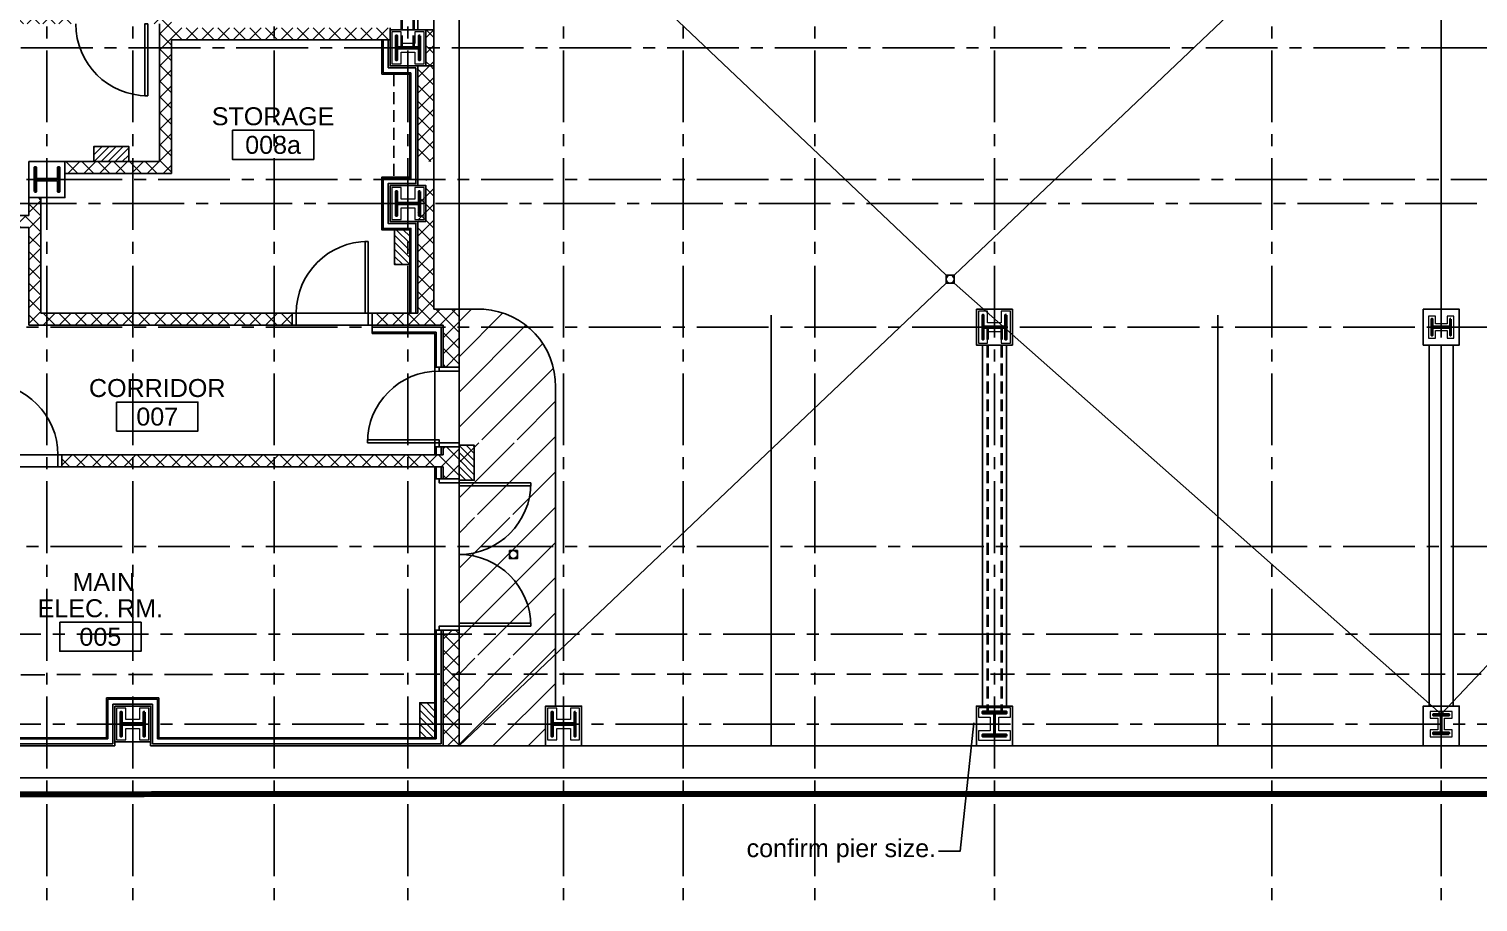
# Model space of a CAD drawing. Header units: inches. Extents: x -19 to 4048, y 0 to 3185.
# Drawn here: x 636 to 1362, y 755 to 1193 of the extents above; entities that cross this region are included whole.
import ezdxf
from ezdxf.enums import TextEntityAlignment as Align

# ---------------------------------------------------------------- set-up
doc = ezdxf.new("R2010")
doc.units = ezdxf.units.IN
doc.header["$LTSCALE"] = 48
doc.header["$MEASUREMENT"] = 0
for name, pattern in [('CENTER2', [1.125, 0.75, -0.125, 0.125, -0.125]), ('HIDDEN', [0.375, 0.25, -0.125]), ('HIDDEN2', [0.1875, 0.125, -0.0625]), ('PHANTOM2', [1.25, 0.625, -0.125, 0.125, -0.125, 0.125, -0.125])]:
    doc.linetypes.add(name, pattern=pattern)
for name, color, linetype in [('_0_Objects', 8, 'Continuous'), ('A-Door', 8, 'Continuous'), ('A-Door-Head', 8, 'Continuous'), ('A-Flor-Pfix', 8, 'Continuous'), ('A-Flor-Soffit', 8, 'HIDDEN2'), ('A-Flor-Spcl', 8, 'Continuous'), ('A-Grid(3-32)', 8, 'CENTER2'), ('A-Site-Parking', 8, 'Continuous'), ('A-Site-Pave', 8, 'Continuous'), ('A-Site-Property', 8, 'PHANTOM2'), ('A-Site-Setback', 8, 'HIDDEN'), ('A-Tag-Rm(3-32)', 8, 'Continuous'), ('A-Wall-Full', 8, 'Continuous'), ('A-Wall-Hatch', 8, 'Continuous'), ('S-Foundation', 8, 'Continuous'), ('S-Structural Concrete', 8, 'Continuous'), ('S-Wall-CMU', 8, 'Continuous'), ('S-Wall-Hatch', 8, 'Continuous')]:
    doc.layers.add(name, color=color, linetype=linetype)
for name, color, linetype, lineweight in [('A-Detl-Hatch', 8, 'Continuous', 18), ('S-Detl-Hatch', 8, 'Continuous', 18), ('S-Detl-Wide', 8, 'Continuous', 35)]:
    doc.layers.add(name, color=color, linetype=linetype, lineweight=lineweight)
doc.styles.add('G1DIM', font='arial.ttf')
doc.styles.get("Standard").update_dxf_attribs({"font": 'arial.ttf'})
pattern_1 = [(45, (-4015.500603321736, -10042.007198477), (-3.97747564417433, 3.97747564417433), []), (135, (-4015.500603321736, -10042.007198477), (-3.97747564417433, -3.97747564417433), [])]

# ---------------------------------------------------------------- blocks, each defined once
blk = doc.blocks.new('Rm Tag')
blk.add_lwpolyline([(-0.2123981095694489, 0.07589473110726885), (0.2123981095694489, 0.07589473110726885), (0.2123981095694489, -0.07589473110715517), (-0.2123981095694489, -0.07589473110715517)], close=True)
for p in [(0, 0.2858456260896673), (0, 0.1492807692377482), (0, 0)]:
    blk.add_attdef('XXX', text='', height=0.09375).set_placement(p, align=Align.MIDDLE_CENTER)
blk = doc.blocks.new('GARAGE FLOOR SLOPE')
at = {"layer": 'A-Flor-Pfix'}
blk.add_lwpolyline([(1095.813437514774, 1069.257198477001), (1095.813437514774, 1065.257198477001), (1099.813437514774, 1065.257198477001), (1099.813437514774, 1069.257198477001)], close=True, dxfattribs=at)
blk.add_circle((1097.813437514774, 1067.257198477001), 2, dxfattribs=at)
at = {"layer": 'A-Site-Pave'}
for p, q in [((1095.813437514774, 1069.257198477001), (851.6268750147731, 1301.257198477002)), ((851.6268750147683, 1052.257198477004), (851.6268750147731, 1301.257198477002)), ((1344.000000014778, 1301.257198477002), (1099.813437514774, 1069.257198477001)), ((1095.813437514774, 1065.257198477001), (851.6268750147719, 833.257198477002)), ((1099.813437514774, 1065.257198477001), (1344.000000014778, 849.2571984770032)), ((1548.000000014778, 1065.257198477001), (1344.000000014777, 849.257198477002))]:
    blk.add_line(p, q, dxfattribs=at)
blk = doc.blocks.new('*U10')
at = {"layer": 'A-Detl-Hatch'}
h = blk.add_hatch(dxfattribs=at)
h.set_pattern_fill('ANSI32', color=256, scale=6, style=0)
h.set_pattern_definition([(45, (0, -6.06), (-1.590990257669732, 1.590990257669732), []), (45, (1.06066017, -6.06), (-1.590990257669732, 1.590990257669732), [])])
edge = h.paths.add_edge_path()
edge.add_line((6, -12.12), (6, -11.515))
edge.add_line((6, -11.515), (0.7949999999999999, -11.515))
edge.add_arc((0.7949999999999998, -10.915), 0.6000000000000014, 180.0000000000002, 270, ccw=False)
edge.add_line((0.195, -10.915), (0.195, -1.205))
edge.add_arc((0.7949999999999998, -1.205), 0.5999999999999999, 90, 180, ccw=False)
edge.add_line((0.7949999999999999, -0.6050000000000004), (6, -0.6050000000000004))
edge.add_line((6, -0.6050000000000004), (6, 0))
edge.add_line((6, 0), (-6, 0))
edge.add_line((-6, 0), (-6, -0.6050000000000004))
edge.add_line((-6, -0.6050000000000004), (-0.7949999999999999, -0.6050000000000004))
edge.add_arc((-0.7949999999999998, -1.205), 0.5999999999999996, 0, 90, ccw=False)
edge.add_line((-0.195, -1.205), (-0.195, -10.915))
edge.add_arc((-0.7949999999999998, -10.915), 0.5999999999999999, 270, 359.99999999999983, ccw=False)
edge.add_line((-0.7949999999999999, -11.515), (-6, -11.515))
edge.add_line((-6, -11.515), (-6, -12.12))
edge.add_line((-6, -12.12), (6, -12.12))
at = {"linetype": 'ByBlock'}
blk.add_lwpolyline([(6, -12.12), (6, -11.515), (0.7949999999999999, -11.515, -0.414213562373095), (0.195, -10.915), (0.195, -1.205, -0.414213562373095), (0.7949999999999999, -0.6050000000000004), (6, -0.6050000000000004), (6, 0), (-6, 0), (-6, -0.6050000000000004), (-0.7949999999999999, -0.6050000000000004, -0.414213562373095), (-0.195, -1.205), (-0.195, -10.915, -0.414213562373095), (-0.7949999999999999, -11.515), (-6, -11.515), (-6, -12.12)], format="xyb", close=True, dxfattribs=at)
blk = doc.blocks.new('W12X65')
at = {"layer": 'S-Detl-Hatch'}
blk.add_lwpolyline([(13860.59476888933, -7310.277745052937), (13860.59476888933, -7305.672745052938), (13854.78976888933, -7305.672745052938), (13854.78976888933, -7298.762745052937), (13860.59476888933, -7298.762745052937), (13860.59476888933, -7294.157745052938), (13844.59476888933, -7294.157745052938), (13844.59476888933, -7298.762745052937), (13850.39976888933, -7298.762745052937), (13850.39976888933, -7305.672745052938), (13844.59476888933, -7305.672745052938), (13844.59476888933, -7310.277745052937)], close=True, dxfattribs=at)
at = {"layer": 'S-Detl-Wide'}
blk.add_blockref('*U10', (13852.59476888933, -7296.157745052938), dxfattribs=at)
blk = doc.blocks.new('*U9')
at = {"layer": 'A-Detl-Hatch'}
h = blk.add_hatch(dxfattribs=at)
h.set_pattern_fill('ANSI32', color=256, scale=6, style=0)
h.set_pattern_definition([(45, (0, -4.865), (-1.590990257669732, 1.590990257669732), []), (45, (1.06066017, -4.865), (-1.590990257669732, 1.590990257669732), [])])
edge = h.paths.add_edge_path()
edge.add_line((3.98, -9.73), (3.98, -9.295000000000002))
edge.add_line((3.98, -9.295000000000002), (0.645, -9.295000000000002))
edge.add_arc((0.645, -8.795000000000002), 0.5, 180, 270, ccw=False)
edge.add_line((0.145, -8.795000000000002), (0.145, -0.9349999999999996))
edge.add_arc((0.645, -0.9349999999999996), 0.5, 90, 180, ccw=False)
edge.add_line((0.645, -0.4349999999999996), (3.98, -0.4349999999999996))
edge.add_line((3.98, -0.4349999999999996), (3.98, 0))
edge.add_line((3.98, 0), (-3.98, 0))
edge.add_line((-3.98, 0), (-3.98, -0.4349999999999996))
edge.add_line((-3.98, -0.4349999999999996), (-0.645, -0.4349999999999996))
edge.add_arc((-0.645, -0.9349999999999996), 0.5, 0, 90, ccw=False)
edge.add_line((-0.145, -0.9349999999999996), (-0.145, -8.795000000000002))
edge.add_arc((-0.645, -8.795000000000002), 0.5, -90, 0, ccw=False)
edge.add_line((-0.645, -9.295000000000002), (-3.98, -9.295000000000002))
edge.add_line((-3.98, -9.295000000000002), (-3.98, -9.73))
edge.add_line((-3.98, -9.73), (3.98, -9.73))
at = {"linetype": 'ByBlock'}
blk.add_lwpolyline([(3.98, -9.73), (3.98, -9.295000000000002), (0.645, -9.295000000000002, -0.414213562373095), (0.145, -8.795000000000002), (0.145, -0.9349999999999996, -0.414213562373095), (0.645, -0.4349999999999996), (3.98, -0.4349999999999996), (3.98, 0), (-3.98, 0), (-3.98, -0.4349999999999996), (-0.645, -0.4349999999999996, -0.414213562373095), (-0.145, -0.9349999999999996), (-0.145, -8.795000000000002, -0.414213562373095), (-0.645, -9.295000000000002), (-3.98, -9.295000000000002), (-3.98, -9.73)], format="xyb", close=True, dxfattribs=at)
blk = doc.blocks.new('W10X33')
at = {"layer": 'S-Detl-Hatch'}
blk.add_lwpolyline([(13773.28084524832, -7309.777745052937), (13773.28084524832, -7306.342745052938), (13769.44584524832, -7306.342745052938), (13769.44584524832, -7300.482745052938), (13773.28084524832, -7300.482745052938), (13773.28084524832, -7297.047745052938), (13762.32084524832, -7297.047745052938), (13762.32084524832, -7300.482745052938), (13766.15584524832, -7300.482745052938), (13766.15584524832, -7306.342745052938), (13762.32084524832, -7306.342745052938), (13762.32084524832, -7309.777745052937)], close=True, dxfattribs=at)
at = {"layer": 'S-Detl-Wide'}
blk.add_blockref('*U9', (13767.80084524832, -7298.547745052938), dxfattribs=at)
blk = doc.blocks.new('*U287')
at = {"layer": 'A-Detl-Hatch'}
h = blk.add_hatch(dxfattribs=at)
h.set_pattern_fill('ANSI32', color=256, scale=6, style=0)
h.set_pattern_definition([(45, (0, -6.265000000000001), (-1.590990257669732, 1.590990257669732), []), (45, (1.06066017, -6.265000000000001), (-1.590990257669732, 1.590990257669732), [])])
edge = h.paths.add_edge_path()
edge.add_line((6.0625, -12.53), (6.0625, -11.72))
edge.add_line((6.0625, -11.72), (0.8574999999999999, -11.72))
edge.add_arc((0.8574999999999998, -11.12), 0.5999999999999996, 180, 270, ccw=False)
edge.add_line((0.2575, -11.12), (0.2575, -1.41))
edge.add_arc((0.8574999999999998, -1.41), 0.5999999999999999, 90, 180, ccw=False)
edge.add_line((0.8574999999999999, -0.8100000000000005), (6.0625, -0.8100000000000005))
edge.add_line((6.0625, -0.8100000000000005), (6.0625, 0))
edge.add_line((6.0625, 0), (-6.0625, 0))
edge.add_line((-6.0625, 0), (-6.0625, -0.8100000000000005))
edge.add_line((-6.0625, -0.8100000000000005), (-0.8574999999999999, -0.8100000000000005))
edge.add_arc((-0.8574999999999998, -1.41), 0.5999999999999996, 0, 90, ccw=False)
edge.add_line((-0.2575, -1.41), (-0.2575, -11.12))
edge.add_arc((-0.8574999999999998, -11.12), 0.5999999999999999, -90, 0, ccw=False)
edge.add_line((-0.8574999999999999, -11.72), (-6.0625, -11.72))
edge.add_line((-6.0625, -11.72), (-6.0625, -12.53))
edge.add_line((-6.0625, -12.53), (6.0625, -12.53))
at = {"linetype": 'ByBlock'}
blk.add_lwpolyline([(6.0625, -12.53), (6.0625, -11.72), (0.8574999999999999, -11.72, -0.414213562373095), (0.2575, -11.12), (0.2575, -1.41, -0.414213562373095), (0.8574999999999999, -0.8100000000000005), (6.0625, -0.8100000000000005), (6.0625, 0), (-6.0625, 0), (-6.0625, -0.8100000000000005), (-0.8574999999999999, -0.8100000000000005, -0.414213562373095), (-0.2575, -1.41), (-0.2575, -11.12, -0.414213562373095), (-0.8574999999999999, -11.72), (-6.0625, -11.72), (-6.0625, -12.53)], format="xyb", close=True, dxfattribs=at)
blk = doc.blocks.new('LOWER LEVEL - STRUCTURAL GRID')
at = {"layer": 'A-Grid(3-32)'}
for p, q in [((-3370.500603306961, -7402.007197794599), (-3370.500603306961, -9409.767600574543)), ((-3327.500603306944, -7402.007197794599), (-3327.500603306944, -9409.767600574543)), ((-3256.500603306958, -7402.007197794599), (-3256.500603306958, -9409.767600574543)), ((-3189.500603306936, -7402.007197794599), (-3189.500603306936, -9409.767600574543)), ((-3111.500603306958, -7402.007197794599), (-3111.500603306958, -9409.767600574543)), ((-3051.500603306958, -7402.007197794599), (-3051.500603306958, -9409.767600574543)), ((-2985.500603306958, -7402.007197794599), (-2985.500603306958, -9409.767600574543)), ((-2895.500603306959, -7402.007197794599), (-2895.500603306959, -9409.767600574543)), ((-2756.500575012775, -7402.007197794599), (-2756.500575012775, -9409.767600574543)), ((-2671.500603306958, -7402.007197794599), (-2671.500603306958, -9409.767600574543)), ((-161.5609813987239, -8858.750000000002), (-3880.69040821612, -8858.750000000002)), ((-146.7507862931088, -8924.750000000002), (-3895.500603321735, -8924.750000000002)), ((-146.7507862931088, -8998.75), (-3895.500603321735, -8998.75)), ((-146.7507862931088, -9108.749999999998), (-3895.500603321736, -9108.749999999998)), ((-3895.500603321735, -9152.75), (-146.7507862931088, -9152.75)), ((-3895.500603321735, -9197.75), (-146.7507862931088, -9197.75))]:
    blk.add_line(p, q, dxfattribs=at)
blk.add_lwpolyline([(-169.6262173013083, -8936.750000000002), (-3872.625172313536, -8936.750000000002), (-3883.205470604953, -8956.836901552351), (-3895.500603321735, -8956.836901552351)], dxfattribs=at)
at = {"layer": 'S-Detl-Wide', "linetype": 'HIDDEN2'}
for p, q in [((-3192.500603306936, -8858.555), (-3192.500603306936, -8592.944999999989)), ((-3186.500603306936, -8858.555), (-3186.500603306936, -8592.944999999989)), ((-2899.000603306959, -8998.945000000002), (-2899.000603306959, -9191.689999999999)), ((-2892.000603306959, -8998.945000000002), (-2892.000603306959, -9191.689999999999))]:
    blk.add_line(p, q, dxfattribs=at)
at = {"layer": 'S-Structural Concrete'}
for points in [[(-3198.500603306934, -8849.750000000002), (-3180.500603306934, -8849.750000000002), (-3180.500603306934, -8867.750000000002), (-3198.500603306934, -8867.750000000002)], [(-3379.500603306959, -8915.750000000002), (-3361.500603306959, -8915.750000000002), (-3361.500603306959, -8933.750000000002), (-3379.500603306959, -8933.750000000002)], [(-3198.500603306934, -8927.750000000002), (-3180.500603306934, -8927.750000000002), (-3180.500603306934, -8945.750000000002), (-3198.500603306934, -8945.750000000002)], [(-2904.50060330696, -8989.75), (-2886.50060330696, -8989.75), (-2886.50060330696, -9007.75), (-2904.50060330696, -9007.75)], [(-2680.500603306958, -8989.75), (-2662.500603306958, -8989.75), (-2662.500603306958, -9007.75), (-2680.500603306958, -9007.75)], [(-3336.500603306945, -9188.75), (-3318.500603306945, -9188.75), (-3318.500603306945, -9206.75), (-3336.500603306945, -9206.75)], [(-3120.500603306959, -9188.75), (-3102.500603306959, -9188.75), (-3102.500603306959, -9208.75), (-3120.500603306959, -9208.750000000002)], [(-2904.50060330696, -9188.75), (-2886.50060330696, -9188.75), (-2886.500603306959, -9208.75), (-2904.500603306959, -9208.749999999998)], [(-2680.500603306959, -9188.75), (-2662.500603306959, -9188.75), (-2662.500603306959, -9208.750000000002), (-2680.500603306959, -9208.75)]]:
    blk.add_lwpolyline(points, close=True, dxfattribs=at)
at = {"rotation": 90}
for name, p in [('W12X65', (-10491.71834835987, -22711.34476888933)), ('W12X65', (-10491.71834835987, -22789.34476888933)), ('W12X65', (-10197.7183483599, -22851.34476888933)), ('W10X33', (-9974.913348359896, -22766.55084524832))]:
    blk.add_blockref(name, p, dxfattribs=at)
at = {"layer": 'S-Detl-Wide', "rotation": 270}
blk.add_blockref('*U287', (-3364.235603306961, -8924.750000000002), dxfattribs=at)
blk = doc.blocks.new('Door 36in')
blk.add_lwpolyline([(0, 36), (1.5, 36), (1.5, 0), (0, 0)], close=True)
blk.add_arc((0, 0), 36, 0, 90)
blk = doc.blocks.new('LOWER LEVEL - CORE & SHELL')
at = {"layer": 'S-Wall-Hatch'}
h = blk.add_hatch(dxfattribs=at)
h.set_pattern_fill('ANSI37', color=256, scale=45, style=0)
h.set_pattern_definition(pattern_1)
h.paths.add_polyline_path([(-3379.375603306961, -8799.749999999989), (-3387.000603306961, -8799.749999999989), (-3387.000603306961, -8819.749999999989), (-3379.375603306961, -8819.749999999989)])
h.paths.add_polyline_path([(-3379.375603306961, -8819.749999999989), (-3387.000603306961, -8819.749999999989), (-3387.000603306961, -8840.750000000002), (-3394.00060330696, -8840.750000000002), (-3394.00060330696, -8846.750000000002), (-3370.500603306961, -8846.750000000002), (-3370.500603306961, -8840.750000000002), (-3379.375603306961, -8840.750000000002)])
h.paths.add_polyline_path([(-3357.998728220625, -8840.750000000002), (-3370.500603306961, -8840.750000000002), (-3370.500603306961, -8846.750000000002), (-3357.998728220625, -8846.750000000002)])
h.paths.add_polyline_path([(-3431.000603306961, -8750.750000000002), (-3463.50060330696, -8750.750000000002), (-3463.50060330696, -8840.750000000002), (-3663.000603306961, -8840.750000000002), (-3663.000603306961, -8846.750000000002), (-3434.00060330696, -8846.750000000002), (-3434.00060330696, -8840.750000000002), (-3457.50060330696, -8840.750000000002), (-3457.50060330696, -8756.750000000002), (-3431.000603306961, -8756.750000000002)])
h.paths.add_polyline_path([(-3256.500603306958, -8848.750000000002), (-3307.998728220626, -8848.750000000002), (-3307.998728220626, -8840.750000000002), (-3317.998728220625, -8840.750000000002), (-3317.998728220625, -8846.750000000002), (-3313.998728220625, -8846.750000000002), (-3313.998728220626, -8915.750000000002), (-3327.500603306944, -8915.750000000002), (-3327.500603306944, -8921.750000000002), (-3307.998728220626, -8921.750000000002), (-3307.998728220626, -8854.750000000002), (-3256.500603306958, -8854.750000000002)])
h.paths.add_polyline_path([(-3198.500603306934, -8848.750000000002), (-3256.500603306958, -8848.750000000002), (-3256.500603306958, -8854.750000000002), (-3198.500603306934, -8854.750000000002)])
h = blk.add_hatch(dxfattribs=at)
h.set_pattern_fill('ANSI37', color=256, scale=45, style=0)
h.set_pattern_definition(pattern_1)
h.paths.add_polyline_path([(-3176.500603306939, -8849.750000000002), (-3180.500603306934, -8849.750000000002), (-3180.500603306934, -8858.750000000002), (-3176.500603306939, -8858.750000000002)])
h.paths.add_polyline_path([(-3176.500603306939, -8858.750000000002), (-3180.500603306934, -8858.750000000002), (-3180.500603306934, -8867.750000000002), (-3176.500603306939, -8867.750000000002)])
h = blk.add_hatch(dxfattribs=at)
h.set_pattern_fill('ANSI37', color=256, scale=45, style=0)
h.set_pattern_definition(pattern_1)
h.paths.add_polyline_path([(-3176.500603306939, -8867.750000000002), (-3180.500603306934, -8867.750000000002), (-3184.500603306935, -8867.750000000002), (-3184.500603306935, -8915.750000000002), (-3180.500603306934, -8915.750000000002), (-3176.50060330694, -8915.750000000002)])
h = blk.add_hatch(dxfattribs=at)
h.set_pattern_fill('ANSI37', color=256, scale=45, style=0)
h.set_pattern_definition(pattern_1)
h.paths.add_polyline_path([(-3327.500603306944, -8915.750000000002), (-3361.500603306959, -8915.750000000002), (-3361.500603306959, -8921.750000000002), (-3327.500603306944, -8921.750000000002)])
h = blk.add_hatch(dxfattribs=at)
h.set_pattern_fill('ANSI37', color=256, scale=45, style=0)
h.set_pattern_definition(pattern_1)
h.paths.add_polyline_path([(-3189.500603306936, -8991.75), (-3207.498728306959, -8991.75), (-3207.498728306959, -8997.75), (-3189.500603306936, -8997.75)])
h.paths.add_polyline_path([(-3163.873728306968, -8989.75), (-3176.500603306941, -8989.75), (-3176.50060330694, -8924.750000000002), (-3180.500603306934, -8924.750000000002), (-3180.500603306934, -8933.750000000002), (-3184.500603306935, -8933.750000000002), (-3184.500603306935, -8991.75), (-3189.500603306936, -8991.75), (-3189.500603306936, -8997.75), (-3171.873728306959, -8997.75), (-3171.873728306959, -8998.75), (-3163.873728306968, -8998.75)])
h.paths.add_polyline_path([(-3163.873728306968, -8998.75), (-3171.873728306959, -8998.75), (-3171.873728306959, -9018.750000000002), (-3163.873728306968, -9018.750000000002)])
h = blk.add_hatch(dxfattribs=at)
h.set_pattern_fill('ANSI37', color=256, scale=45, style=0)
h.set_pattern_definition(pattern_1)
h.paths.add_polyline_path([(-3373.500603306959, -8933.750000000002), (-3379.500603306959, -8933.750000000002), (-3379.500603306959, -8942.75), (-3397.000603306961, -8942.75), (-3397.000603306961, -8948.75), (-3379.500603306959, -8948.75), (-3379.500603306959, -8997.750000000002), (-3370.500603306961, -8997.750000000002), (-3370.500603306961, -8991.750000000002), (-3373.500603306959, -8991.750000000002)])
h.paths.add_polyline_path([(-3327.500603306944, -8991.75), (-3370.500603306961, -8991.750000000002), (-3370.500603306961, -8997.750000000002), (-3327.500603306944, -8997.75)])
h.paths.add_polyline_path([(-3256.500603306958, -8991.75), (-3327.500603306944, -8991.75), (-3327.500603306944, -8997.75), (-3256.500603306958, -8997.75)])
h.paths.add_polyline_path([(-3247.498728306961, -8991.75), (-3256.500603306958, -8991.75), (-3256.500603306958, -8997.75), (-3247.498728306961, -8997.75)])
h = blk.add_hatch(dxfattribs=at)
h.set_pattern_fill('ANSI37', color=256, scale=45, style=0)
h.set_pattern_definition(pattern_1)
h.paths.add_polyline_path([(-3327.500603306944, -9062.750000000002), (-3363.000603306961, -9062.750000000002), (-3363.000603306961, -9068.750000000002), (-3327.500603306944, -9068.750000000002)])
h.paths.add_polyline_path([(-3256.500603306958, -9062.750000000002), (-3327.500603306944, -9062.750000000002), (-3327.500603306944, -9068.750000000002), (-3256.500603306958, -9068.750000000002)])
h.paths.add_polyline_path([(-3189.500603306936, -9062.750000000002), (-3256.500603306958, -9062.750000000002), (-3256.500603306958, -9068.750000000002), (-3189.500603306936, -9068.750000000002)])
h.paths.add_polyline_path([(-3163.873728306964, -9058.750000000002), (-3171.873728306959, -9058.750000000002), (-3171.87372830696, -9062.750000000002), (-3189.500603306936, -9062.750000000002), (-3189.500603306936, -9068.750000000002), (-3171.87372830696, -9068.750000000002), (-3171.87372830696, -9074.750000000002), (-3163.873728306964, -9074.750000000002)])
h = blk.add_hatch(dxfattribs=at)
h.set_pattern_fill('ANSI37', color=256, scale=45, style=0)
h.set_pattern_definition(pattern_1)
h.paths.add_polyline_path([(-3163.873728306964, -9150.750000000002), (-3171.873728306961, -9150.750000000002), (-3171.873728306961, -9152.75), (-3163.873728306964, -9152.75)])
h.paths.add_polyline_path([(-3163.873728306964, -9152.75), (-3171.873728306961, -9152.75), (-3171.87372830696, -9172.750000000002), (-3163.873728306964, -9172.750000000002)])
h.paths.add_polyline_path([(-3163.873728306964, -9172.750000000002), (-3171.87372830696, -9172.750000000002), (-3171.87372830696, -9197.75), (-3163.873728306964, -9197.75)])
h.paths.add_polyline_path([(-3163.873728306964, -9197.75), (-3171.87372830696, -9197.75), (-3171.87372830696, -9208.750000000002), (-3163.873728306964, -9208.750000000002)])
at = {"layer": 'A-Door'}
for points in [[(-3245.498728306961, -8997.75), (-3245.49872830696, -8991.750000000004), (-3247.49872830696, -8991.750000000004), (-3247.498728306961, -8997.75)], [(-3207.498728306961, -8997.75), (-3207.49872830696, -8991.750000000004), (-3209.49872830696, -8991.750000000004), (-3209.498728306961, -8997.75)], [(-3173.873728306959, -9018.750000000002), (-3163.873728306964, -9018.750000000002), (-3163.873728306964, -9020.750000000002), (-3173.873728306959, -9020.750000000002)], [(-3173.873728306959, -9056.750000000002), (-3163.873728306964, -9056.750000000002), (-3163.873728306964, -9058.750000000002), (-3173.873728306959, -9058.750000000002)], [(-3365.000603306961, -9068.750000000002), (-3365.000603306961, -9062.750000000002), (-3363.000603306961, -9062.750000000002), (-3363.000603306961, -9068.750000000002)], [(-3163.87372830696, -9074.750000000002), (-3173.873728306959, -9074.750000000002), (-3173.873728306959, -9076.750000000002), (-3163.87372830696, -9076.750000000002)], [(-3163.87372830696, -9148.750000000004), (-3173.873728306961, -9148.750000000004), (-3173.873728306961, -9150.750000000004), (-3163.87372830696, -9150.750000000004)]]:
    blk.add_lwpolyline(points, close=True, dxfattribs=at)
at = {"layer": 'A-Door-Head'}
for points in [[(-3247.498728306961, -8997.75), (-3207.498728306959, -8997.75), (-3207.498728306959, -8991.75), (-3247.498728306961, -8991.75)], [(-3175.998728306961, -9018.750000000002), (-3163.873728306964, -9018.750000000002), (-3163.873728306964, -9058.750000000002), (-3175.998728306961, -9058.750000000002)], [(-3403.000603306961, -9068.750000000002), (-3363.000603306961, -9068.750000000002), (-3363.000603306961, -9062.750000000002), (-3403.000603306961, -9062.750000000002)], [(-3163.873728306964, -9074.750000000002), (-3175.998728306961, -9074.750000000002), (-3175.998728306961, -9150.750000000002), (-3163.873728306964, -9150.750000000002)]]:
    blk.add_lwpolyline(points, close=True, dxfattribs=at)
at = {"layer": 'A-Flor-Pfix'}
blk.add_lwpolyline([(-3138.656522463512, -9110.750000000004), (-3138.656522463512, -9114.750000000004), (-3134.656522463512, -9114.750000000004), (-3134.656522463512, -9110.750000000004)], close=True, dxfattribs=at)
blk.add_circle((-3136.656522463512, -9112.750000000004), 2, dxfattribs=at)
at = {"layer": 'A-Wall-Full'}
for p, q in [((-3202.625603306934, -8854.750000000002), (-3202.625603306934, -8871.874999999973)), ((-3188.625603306937, -8871.874999999975), (-3202.625603306911, -8871.874999999973)), ((-3207.498728306961, -8997.75), (-3207.498728306961, -9001.874999999973)), ((-3175.998728306961, -9001.874999999976), (-3207.498728306961, -9001.874999999973)), ((-3175.998728306961, -9001.874999999976), (-3175.998728306961, -9018.750000000002)), ((-3175.998728306961, -9018.750000000002), (-3171.873728306959, -9018.750000000002)), ((-3175.998728306961, -9058.750000000002), (-3175.998728306961, -9062.750000000002)), ((-3175.998728306961, -9058.750000000002), (-3171.873728306959, -9058.750000000002)), ((-3175.998728306961, -9068.750000000004), (-3175.998728306961, -9074.750000000002)), ((-3175.998728306959, -9074.75), (-3171.873728306959, -9074.750000000002)), ((-3175.998728306961, -9150.750000000002), (-3175.99872830696, -9204.625000000018)), ((-3175.998728306961, -9150.750000000002), (-3171.873728306961, -9150.750000000004)), ((-3314.375603306969, -9184.625000000025), (-3340.625603306922, -9184.62500000003)), ((-3340.625603306922, -9184.62500000003), (-3340.62560330692, -9204.62500000003)), ((-3314.375603306969, -9184.625000000025), (-3314.37560330697, -9204.62500000003)), ((-3441.000603306964, -9204.625000000018), (-3340.62560330692, -9204.62500000001)), ((-3175.99872830696, -9204.625000000018), (-3314.37560330697, -9204.62500000003))]:
    blk.add_line(p, q, dxfattribs=at)
blk.add_lwpolyline([(-3188.625603306937, -8871.874999999975), (-3188.625603306937, -8923.625000000002), (-3202.625603306934, -8923.625000000002), (-3202.625603306934, -8949.875000000002), (-3188.625603306937, -8949.875000000002), (-3188.625603306937, -8991.75)], dxfattribs=at)
at = {"layer": 'A-Wall-Hatch'}
for p, q in [((-3202.000603306934, -8854.750000000002), (-3202.000603306934, -8871.249999999998)), ((-3199.500603306933, -8854.750000000002), (-3199.500603306933, -8868.750000000002)), ((-3185.500603306936, -8868.750000000002), (-3199.500603306933, -8868.750000000002)), ((-3188.000603306937, -8871.249999999998), (-3202.000603306934, -8871.249999999998)), ((-3172.87372830696, -8998.75), (-3207.498728306961, -8998.75)), ((-3172.87372830696, -8998.75), (-3172.873728306959, -9018.750000000002)), ((-3175.373728306961, -9001.249999999996), (-3207.498728306961, -9001.249999999996)), ((-3175.373728306961, -9001.249999999996), (-3175.373728306961, -9018.750000000002)), ((-3175.37372830696, -9058.750000000002), (-3175.373728306961, -9062.750000000002)), ((-3172.87372830696, -9058.750000000002), (-3172.873728306961, -9062.750000000002)), ((-3175.373728306961, -9068.750000000004), (-3175.373728306961, -9074.750000000002)), ((-3172.873728306961, -9068.750000000004), (-3172.873728306961, -9074.750000000002)), ((-3175.373728306961, -9150.750000000002), (-3175.373728306961, -9205.250000000005)), ((-3172.873728306961, -9150.750000000002), (-3172.87372830696, -9207.750000000002)), ((-3315.000603306949, -9185.250000000004), (-3340.000603306942, -9185.250000000004)), ((-3340.000603306942, -9185.250000000004), (-3340.000603306942, -9205.250000000005)), ((-3317.500603306945, -9187.75), (-3337.500603306945, -9187.75)), ((-3337.500603306945, -9187.75), (-3337.500603306945, -9207.750000000002)), ((-3317.500603306945, -9187.75), (-3317.500603306945, -9207.750000000002)), ((-3315.000603306949, -9185.250000000004), (-3315.000603306949, -9205.250000000005)), ((-3441.000603306964, -9205.250000000007), (-3340.000603306942, -9205.250000000005)), ((-3441.000603306964, -9207.750000000004), (-3337.500603306945, -9207.750000000002)), ((-3172.87372830696, -9207.750000000002), (-3317.500603306945, -9207.750000000002)), ((-3175.373728306961, -9205.250000000005), (-3315.000603306949, -9205.250000000005))]:
    blk.add_line(p, q, dxfattribs=at)
for points in [[(-3185.500603306936, -8868.750000000002), (-3185.500603306936, -8926.750000000002), (-3199.500603306934, -8926.750000000002), (-3199.500603306934, -8946.750000000002), (-3185.500603306936, -8946.750000000002), (-3185.500603306937, -8991.75)], [(-3188.000603306937, -8871.249999999998), (-3188.000603306937, -8924.250000000002), (-3202.000603306934, -8924.250000000002), (-3202.000603306934, -8949.250000000002), (-3188.000603306937, -8949.250000000002), (-3188.000603306937, -8991.75)]]:
    blk.add_lwpolyline(points, dxfattribs=at)
at = {"layer": 'S-Foundation'}
for p, q in [((-3336.500603306945, -9208.750000000002), (-3336.500603306945, -9188.75)), ((-3336.500603306945, -9188.75), (-3318.500603306945, -9188.75)), ((-3318.500603306945, -9188.75), (-3318.500603306945, -9208.750000000002)), ((-3336.500603306945, -9208.750000000002), (-3651.000603306961, -9208.750000000002)), ((-3120.500603306959, -9208.750000000002), (-3318.500603306945, -9208.750000000002)), ((-2904.500603306959, -9208.749999999998), (-3102.500603306959, -9208.75)), ((-2680.50060330696, -9208.75), (-2886.500603306959, -9208.750000000007)), ((-2456.500603306959, -9208.75), (-2662.50060330696, -9208.750000000002)), ((-300.0006033067984, -9224.750000000002), (-3679.000603306964, -9224.750000000002))]:
    blk.add_line(p, q, dxfattribs=at)
for points in [[(-3120.500603306959, -9208.75), (-3120.500603306959, -9188.75), (-3102.500603306959, -9188.75), (-3102.500603306959, -9208.75)], [(-2904.500603306959, -9208.75), (-2904.50060330696, -9188.75), (-2886.50060330696, -9188.75), (-2886.500603306959, -9208.75)], [(-2680.50060330696, -9208.75), (-2680.500603306959, -9188.75), (-2662.500603306959, -9188.75), (-2662.50060330696, -9208.75)]]:
    blk.add_lwpolyline(points, dxfattribs=at)
at = {"layer": 'S-Wall-CMU'}
for p, q in [((-3184.500603306935, -8601.749999999989), (-3184.500603306935, -8849.750000000002)), ((-3176.500603306934, -8605.749999999989), (-3176.500603306941, -8989.75)), ((-3313.998728220626, -8915.750000000002), (-3313.998728220625, -8846.750000000002)), ((-3198.500603306934, -8854.750000000002), (-3307.998728220626, -8854.750000000002)), ((-3307.998728220626, -8921.750000000002), (-3307.998728220626, -8854.750000000002)), ((-3198.500603306934, -8854.750000000002), (-3198.500603306934, -8848.750000000002)), ((-3180.500603306934, -8849.750000000002), (-3176.500603306939, -8849.750000000002)), ((-3184.500603306935, -8867.750000000002), (-3184.500603306935, -8927.750000000002)), ((-3180.500603306934, -8867.750000000002), (-3176.500603306939, -8867.750000000002)), ((-3361.500603306959, -8915.750000000002), (-3313.998728220626, -8915.750000000002)), ((-3361.500603306959, -8921.750000000002), (-3307.998728220626, -8921.750000000002)), ((-3184.500603306936, -8924.750000000002), (-3184.500603306936, -8927.750000000002)), ((-3379.500603306959, -8933.750000000002), (-3379.500603306959, -8942.75)), ((-3373.500603306959, -8933.750000000002), (-3373.500603306959, -8991.750000000002)), ((-3397.00060330696, -8942.75), (-3379.500603306959, -8942.75)), ((-3397.00060330696, -8948.75), (-3379.500603306959, -8948.75)), ((-3379.500603306959, -8948.75), (-3379.500603306959, -8997.750000000002)), ((-3184.500603306935, -8945.750000000002), (-3184.500603306935, -8991.75)), ((-3184.500603306936, -8945.750000000002), (-3184.500603306935, -8991.75)), ((-3373.500603306959, -8991.750000000002), (-3247.498728306959, -8991.75)), ((-3247.49872830696, -8991.750000000004), (-3247.498728306961, -8997.75)), ((-3207.498728306959, -8991.75), (-3184.500603306935, -8991.75)), ((-3207.49872830696, -8991.750000000004), (-3207.498728306961, -8997.75)), ((-3176.500603306941, -8989.75), (-3163.873728306968, -8989.75)), ((-3163.873728306968, -8989.75), (-3163.873728306968, -9018.750000000002)), ((-3379.500603306959, -8997.750000000002), (-3247.498728306961, -8997.75)), ((-3207.498728306961, -8997.75), (-3171.87372830696, -8997.75)), ((-3171.873728306959, -8997.75), (-3171.873728306959, -9018.750000000002)), ((-3171.873728306959, -9018.750000000002), (-3163.873728306964, -9018.750000000002)), ((-3363.000603306961, -9062.750000000002), (-3171.87372830696, -9062.750000000002)), ((-3363.000603306961, -9062.750000000002), (-3363.000603306961, -9068.750000000002)), ((-3171.873728306959, -9058.750000000002), (-3171.87372830696, -9062.750000000004)), ((-3171.87372830696, -9058.750000000002), (-3163.873728306964, -9058.750000000002)), ((-3163.873728306964, -9058.750000000002), (-3163.873728306964, -9074.750000000002)), ((-3363.000603306961, -9068.750000000002), (-3171.87372830696, -9068.750000000002)), ((-3171.87372830696, -9068.750000000004), (-3171.87372830696, -9074.750000000002)), ((-3171.87372830696, -9074.750000000002), (-3163.873728306964, -9074.750000000002)), ((-3171.873728306961, -9150.750000000004), (-3171.87372830696, -9208.750000000002)), ((-3171.873728306961, -9150.750000000004), (-3163.87372830696, -9150.750000000002)), ((-3163.873728306964, -9150.750000000002), (-3163.873728306964, -9208.750000000002))]:
    blk.add_line(p, q, dxfattribs=at)
at = {"rotation": 90}
for p in [(-10629.71834835988, -23050.34476888933), (-10413.7183483599, -23050.34476888933)]:
    blk.add_blockref('W12X65', p, dxfattribs=at)
for name, p in [('W12X65', (-16748.09537219629, -1895.532254947062)), ('W10X33', (-16439.30144855528, -1894.337254947062))]:
    blk.add_blockref(name, p)
at = {"layer": 'A-Door'}
for p, rotation in [((-3319.998728220625, -8846.750000000002), 180), ((-3173.873728306959, -9056.750000000002), 90), ((-3163.87372830696, -9076.750000000002), 270)]:
    blk.add_blockref('Door 36in', p, dxfattribs=dict(at, rotation=rotation))
at = {"layer": 'A-Door', "xscale": -1}
blk.add_blockref('Door 36in', (-3209.49872830696, -8991.750000000004), dxfattribs=at)
at = {"layer": 'A-Door'}
blk.add_blockref('Door 36in', (-3401.000603306961, -9062.750000000002), dxfattribs=at)
at = {"layer": 'A-Door', "xscale": -1, "rotation": 270}
blk.add_blockref('Door 36in', (-3163.87372830696, -9148.750000000004), dxfattribs=at)

msp = doc.modelspace()

# ---------------------------------------------------------------- hatches: boundary and pattern name
at = {"layer": 'A-Flor-Spcl'}
h = msp.add_hatch(dxfattribs=at)
h.set_pattern_fill('ANSI31', color=256, scale=20, angle=-180, style=0)
h.set_pattern_definition([(225, (-7539.584152688303, 3107.4703343152), (1.767766952966368, -1.767766952966369), [])])
h.paths.add_polyline_path([(686.053030307794, 1126.257198477004), (668.522858413151, 1126.257198477004), (668.522858413151, 1133.847507547056), (686.053030307794, 1133.847507547056)])
h = msp.add_hatch(dxfattribs=at)
h.set_pattern_fill('ANSI31', color=256, scale=20, angle=-90.00000000000001, style=0)
h.set_pattern_definition([(314.9999999999999, (-1154.315277410248, -7133.504984519097), (1.767766952966369, 1.767766952966368), [])])
h.paths.add_polyline_path([(826.8978584279503, 1092.132198477002), (826.8978584279503, 1074.602026582359), (819.3075493578945, 1074.602026582359), (819.3075493578945, 1092.132198477002)])
h = msp.add_hatch(dxfattribs=at)
h.set_pattern_fill('ANSI31', color=256, scale=20, angle=-270.0000000000001, style=0)
h.set_pattern_definition([(134.9999999999999, (2832.862869266121, 9192.129295525778), (-1.76776695296637, -1.767766952966368), [])])
h.paths.add_polyline_path([(851.6497334279227, 966.4921125296823), (851.6497334279227, 984.0222844243253), (859.2400424979785, 984.0222844243253), (859.2400424979785, 966.4921125296823)])
h = msp.add_hatch(dxfattribs=at)
h.set_pattern_fill('ANSI31', color=256, scale=20, angle=-270.0000000000001, style=0)
h.set_pattern_definition([(134.9999999999999, (2813.147560196069, 9063.019381473081), (-1.76776695296637, -1.767766952966368), [])])
h.paths.add_polyline_path([(831.9344243578707, 837.3821984769856), (831.9344243578707, 854.9123703716286), (839.5247334279265, 854.9123703716286), (839.5247334279265, 837.3821984769856)])
at = {"layer": 'A-Site-Parking'}
h = msp.add_hatch(dxfattribs=at)
h.set_pattern_fill('ANSI31', color=256, scale=100, style=0)
h.set_pattern_definition([(45.00000000000001, (0, 0), (-8.838834764831843, 8.838834764831844), [])])
edge = h.paths.add_edge_path()
edge.add_line((864.0000000147757, 1052.257198477004), (851.6268750147678, 1052.257198477004))
edge.add_line((851.6268750147674, 1052.257198477004), (851.6268750147674, 1043.257198477004))
edge.add_line((851.6268750147674, 1043.257198477004), (886.2440044907344, 1043.257198477004))
edge.add_arc((861.3349769063097, 1013.681792530728), 38.66735434560576, 49.89521325151754, 86.04793948886916)
edge = h.paths.add_edge_path()
edge.add_line((886.2440044907344, 1043.257198477004), (851.6268750147674, 1043.257198477004))
edge.add_line((851.6268750147674, 1043.257198477004), (851.6268750147674, 1023.257198477002))
edge.add_line((851.6268750147674, 1023.257198477002), (851.6268750147674, 1021.257198477002))
edge.add_arc((851.626875014771, 985.2571984770025), 35.99999999999989, 2.388015463268573, 90.00000000000563, ccw=False)
edge.add_line((887.5956114396167, 986.7571984770025), (887.6268750147715, 986.7571984770025))
edge.add_line((887.626875014771, 986.7571984770025), (887.626875014771, 985.2571984770025))
edge.add_line((887.626875014771, 985.2571984770025), (851.6268750147678, 985.2571984770025))
edge.add_line((851.6268750147683, 985.2571984770025), (851.6268750147683, 983.2571984770025))
edge.add_line((851.6268750147683, 983.2571984770025), (851.6268750147715, 951.2571984770025))
edge.add_line((851.626875014771, 951.2571984770025), (851.626875014771, 949.2571984770025))
edge.add_line((851.626875014771, 949.2571984770025), (887.6268750147747, 949.2571984770025))
edge.add_line((887.6268750147747, 949.2571984770025), (887.6268750147747, 947.7571984770025))
edge.add_line((887.6268750147747, 947.7571984770025), (887.5956114396199, 947.7571984770025))
edge.add_arc((851.6268750147747, 949.2571984770025), 35.99999999999996, 333.61220003876366, 357.61198453673137, ccw=False)
edge.add_line((883.875906007971, 933.2571984770061), (900.0000000147757, 933.2571984770061))
edge.add_line((900.0000000147757, 933.2571984770061), (900.0000000147757, 1013.257198477002))
edge.add_arc((861.3349769063107, 1013.681792530728), 38.6673543456054, 359.370840425851, 409.8952132515174)
edge = h.paths.add_edge_path(flags=17)
edge.add_line((851.6268750147674, 1021.257198477002), (851.6268750147678, 986.7571984770025))
edge.add_line((851.6268750147683, 986.7571984770025), (887.5956114396167, 986.7571984770025))
edge.add_arc((851.626875014771, 985.2571984770025), 35.99999999999996, 2.388015463268595, 90.00000000000561)
edge = h.paths.add_edge_path(flags=17)
edge.add_line((887.5956114396204, 947.7571984770025), (851.6268750147751, 947.7571984770025))
edge.add_line((851.6268750147747, 947.7571984770025), (851.6268750147747, 933.2571984770061))
edge.add_line((851.6268750147747, 933.2571984770061), (883.8759060079706, 933.2571984770061))
edge.add_arc((851.6268750147747, 949.2571984770025), 35.99999999999996, 333.6122000387637, 357.6119845367314)
edge = h.paths.add_edge_path(flags=17)
edge.add_line((883.875906007971, 933.2571984770061), (851.6268750147751, 933.2571984770061))
edge.add_line((851.6268750147747, 933.2571984770061), (851.6268750147747, 913.2571984770025))
edge.add_arc((851.6268750147747, 949.2571984770025), 36.00000000000011, 270.0000000000003, 333.6122000387634)
edge = h.paths.add_edge_path()
edge.add_line((900.0000000147757, 933.2571984770061), (883.875906007971, 933.2571984770061))
edge.add_arc((851.6268750147738, 949.2571984770007), 36.00000000000006, 270.0000000000016, 333.61220003876656, ccw=False)
edge.add_arc((851.6268750147756, 877.2571984770007), 36.00000000000034, 19.471220634497286, 90.00000000000068, ccw=False)
edge.add_line((885.5680005117283, 889.2571984770043), (900.0000000147752, 889.2571984770043))
edge.add_line((900.0000000147757, 889.2571984770043), (900.0000000147757, 933.2571984770061))
edge = h.paths.add_edge_path()
edge.add_line((851.6268750147747, 913.2571984770007), (851.6268750147751, 889.2571984770043))
edge.add_line((851.6268750147756, 889.2571984770043), (885.5680005117288, 889.2571984770043))
edge.add_arc((851.6268750147756, 877.2571984770007), 36.0000000000003, 19.47122063449724, 90.00000000000072)
edge = h.paths.add_edge_path(flags=17)
edge.add_line((885.5680005117283, 889.2571984770043), (851.6268750147751, 889.2571984770043))
edge.add_line((851.6268750147756, 889.2571984770043), (851.6268750147756, 878.7571984770007))
edge.add_line((851.6268750147756, 878.7571984770007), (887.5956114396208, 878.7571984770007))
edge.add_arc((851.6268750147756, 877.2571984770016), 35.9999999999998, 2.388015463266979, 19.47122063449503)
edge = h.paths.add_edge_path()
edge.add_line((900.0000000147757, 889.2571984770043), (885.5680005117288, 889.2571984770043))
edge.add_arc((851.6268750147756, 877.2571984770016), 35.99999999999981, 2.3880154632669814, 19.471220634495012, ccw=False)
edge.add_line((887.5956114396204, 878.7571984770007), (887.6268750147751, 878.7571984770007))
edge.add_line((887.6268750147756, 878.7571984770007), (887.6268750147756, 877.2571984770007))
edge.add_line((887.6268750147756, 877.2571984770007), (851.6268750147756, 877.2571984770007))
edge.add_line((851.6268750147756, 877.2571984770007), (851.6268750147756, 875.2571984770025))
edge.add_line((851.6268750147756, 875.2571984770025), (851.6268750147751, 869.2571984770025))
edge.add_line((851.6268750147747, 869.2571984770025), (900.0000000147752, 869.2571984770025))
edge.add_line((900.0000000147757, 869.2571984770025), (900.0000000147757, 889.2571984770043))
h.paths.add_polyline_path([(900.0000000147757, 869.2571984770025), (851.626875014771, 869.2571984770025), (851.626875014771, 844.2571984770043), (895.0000000147766, 844.2571984770052), (895.0000000147766, 853.2571984770043), (900.0000000147757, 853.2571984770034)])
h.paths.add_polyline_path([(895.0000000147766, 844.2571984770052), (851.626875014771, 844.2571984770043), (851.626875014771, 833.2571984770025), (895.0000000147766, 833.2571984770034)])

# ---------------------------------------------------------------- linework, layer by layer
at = {"layer": 'A-Flor-Soffit'}
msp.add_line((818.8750000147984, 1170.13219847703), (818.8750000147984, 1118.382198477002), dxfattribs=at)
at = {"layer": 'A-Flor-Spcl'}
for points in [[(686.053030307794, 1126.257198477004), (668.522858413151, 1126.257198477004), (668.522858413151, 1133.847507547056), (686.053030307794, 1133.847507547056)], [(826.8978584279503, 1092.132198477002), (826.8978584279503, 1074.602026582359), (819.3075493578945, 1074.602026582359), (819.3075493578945, 1092.132198477002)], [(851.6497334279227, 966.4921125296823), (851.6497334279227, 984.0222844243253), (859.2400424979785, 984.0222844243253), (859.2400424979785, 966.4921125296823)], [(831.9344243578707, 837.3821984769856), (831.9344243578707, 854.9123703716286), (839.5247334279265, 854.9123703716286), (839.5247334279265, 837.3821984769856)]]:
    msp.add_lwpolyline(points, close=True, dxfattribs=at)
at = {"layer": 'A-Site-Parking'}
for p, q in [((864.0000000147757, 1052.257198477004), (851.6268750147674, 1052.257198477004)), ((1008.000000014776, 1049.257198477002), (1008.000000014776, 833.2571984770025)), ((1232.000000014776, 1049.257198477002), (1232.000000014776, 833.2571984770007)), ((1114.000000014776, 1034.257198477004), (1114.000000014776, 853.2571984770043)), ((1126.000000014776, 1034.257198477004), (1126.000000014776, 853.2571984770043)), ((1338.000000014776, 1034.257198477004), (1338.000000014776, 853.2571984770043)), ((1350.000000014776, 1034.257198477004), (1350.000000014776, 853.2571984770043)), ((851.6268750147674, 1023.257198477002), (851.6268750147683, 983.2571984770025)), ((900.0000000147757, 1013.257198477002), (900.0000000147757, 853.2571984770043)), ((851.6268750147747, 951.2571984770025), (851.6268750147756, 875.2571984770025))]:
    msp.add_line(p, q, dxfattribs=at)
msp.add_arc((861.3349769063097, 1013.681792530728), 38.66735434560563, 359.3708404258415, 86.04793948884229, dxfattribs=at)
at = {"layer": 'A-Site-Pave'}
for p, q in [((1344.000000014777, 1301.257198477002), (1344.000000014777, 1052.257198477004)), ((1344.000000014777, 1034.257198477004), (1344.000000014777, 849.2571984770025))]:
    msp.add_line(p, q, dxfattribs=at)
at = {"layer": 'A-Site-Property', "const_width": 3}
msp.add_lwpolyline([(859.9999997980476, 809.2571984770025, 0.0003908934087964007), (715.999999984625, 809.1446211578673, 0.001270415750458113), (248.0000000147547, 807.2237494451847), (248.0000000147838, 1671.993335988308), (248.0000000148721, 2571.993335988265), (3651.751827946493, 1937.560117758627, 0.002707367898723301), (3799.999999977022, 1910.757577876982), (3800.000000014777, 809.2571984770002), (860.000000014842, 809.2571984770025)], format="xyb", dxfattribs=at)
at = {"layer": 'A-Site-Setback'}
msp.add_lwpolyline([(332.0000000148566, 2312.202923505944), (3607.775070039962, 1701.623590777264, 0.002374074739772561), (3740.000000014544, 1677.626943476231), (3740.000000014777, 869.2571984770038), (800.0000000148348, 869.2571984770025, 0.0006697911061953115), (715.9061856093822, 869.1445478150195, 0.001041456845867606), (332.0000000147547, 867.7446328884607), (332.0000000147838, 1671.993335988303), (332.0000000148566, 2312.202923505944)], format="xyb", dxfattribs=at)
at = {"layer": 'Defpoints'}
msp.add_lwpolyline([(1109.750603321735, 844.8821984770043), (1102.750603321735, 780.5071984770043), (1091.938103321735, 780.5071984770043)], dxfattribs=at)

# ---------------------------------------------------------------- block references
at = {"layer": '_0_Objects'}
for name, p in [('LOWER LEVEL - STRUCTURAL GRID', (4015.500603321736, 10042.007198477)), ('GARAGE FLOOR SLOPE', (0, 0))]:
    msp.add_blockref(name, p, dxfattribs=at)
at = {"layer": '_0_Objects', "linetype": 'HIDDEN'}
msp.add_blockref('LOWER LEVEL - CORE & SHELL', (4015.500603321736, 10042.007198477), dxfattribs=at)
at = {"layer": 'A-Tag-Rm(3-32)'}
ref = msp.add_blockref('Rm Tag', (758.3791021027973, 1134.661364815226), dxfattribs=dict(at, xscale=96, yscale=96, zscale=96))
ref.add_attrib('XXX', 'STORAGE', dxfattribs={"layer": '0', "height": 9}).set_placement((758.3791021027973, 1148.992318662049), align=Align.MIDDLE_CENTER)
ref.add_attrib('XXX', '008a', dxfattribs={"layer": '0', "height": 9}).set_placement((758.3791021027973, 1134.661364815226), align=Align.MIDDLE_CENTER)
ref = msp.add_blockref('Rm Tag', (700.2956359782229, 998.4088042907092), dxfattribs=dict(at, xscale=96, yscale=96, zscale=96))
ref.add_attrib('XXX', 'CORRIDOR', dxfattribs={"layer": '0', "height": 9}).set_placement((700.2956359782229, 1012.739758137533), align=Align.MIDDLE_CENTER)
ref.add_attrib('XXX', '007', dxfattribs={"layer": '0', "height": 9}).set_placement((700.2956359782229, 998.4088042907092), align=Align.MIDDLE_CENTER)
ref = msp.add_blockref('Rm Tag', (671.7759273326492, 888.003518372399), dxfattribs=dict(at, xscale=96, yscale=96, zscale=96))
ref.add_attrib('XXX', ' MAIN', dxfattribs={"layer": '0', "height": 9}).set_placement((671.7759273326492, 915.444698477007), align=Align.MIDDLE_CENTER)
ref.add_attrib('XXX', 'ELEC. RM.', dxfattribs={"layer": '0', "height": 9}).set_placement((671.7759273326492, 902.3344722192228), align=Align.MIDDLE_CENTER)
ref.add_attrib('XXX', '005', dxfattribs={"layer": '0', "height": 9}).set_placement((671.7759273326492, 888.003518372399), align=Align.MIDDLE_CENTER)

# ---------------------------------------------------------------- texts
at = {"layer": 'Defpoints', "insert": (995.7506033217351, 786.5301350390787), "char_height": 9, "attachment_point": 1, "style": 'G1DIM'}
msp.add_mtext('confirm pier size.', dxfattribs=at)

doc.saveas('drawing.dxf')
